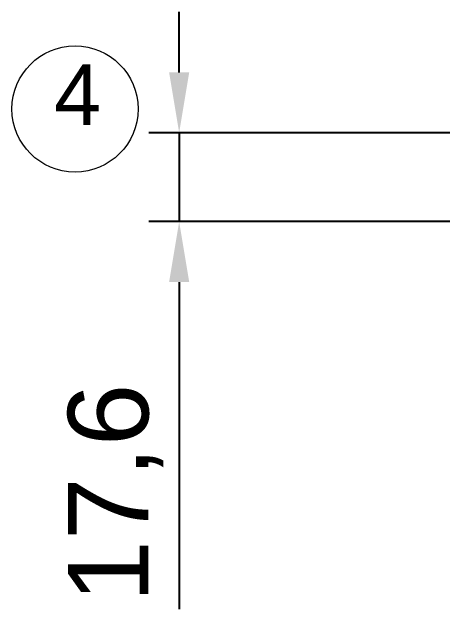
# Model space of a CAD drawing. Header units: millimetres. Extents: x 1526 to 31626, y -4643 to 9189.
# Drawn here: x 8368.4 to 8453.8, y 185.6 to 304.2 of the extents above; entities that cross this region are included whole.
import ezdxf

# ---------------------------------------------------------------- set-up
doc = ezdxf.new("R2010")
doc.units = ezdxf.units.MM
doc.layers.add('тонкая', color=7, linetype='Continuous', lineweight=20)
doc.layers.add('тонкий', color=7, linetype='Continuous', lineweight=20)
doc.styles.add('s1v4', font='arial.ttf', dxfattribs={"height": 4})
doc.styles.get("Standard").update_dxf_attribs({"font": 'arial.ttf'})
doc.dimstyles.new('s4v4', dxfattribs={"dimtxt": 16, "dimasz": 12, "dimexe": 6, "dimexo": 0, "dimgap": 3, "dimtad": 1, "dimtxsty": 'Standard', "dimcen": 2.5, "dimadec": 0, "dimazin": 0, "dimtfac": 1, "dimtmove": 0, "dimatfit": 3, "dimfxl": 1, "dimarcsym": 0})

# ---------------------------------------------------------------- blocks, each defined once
blk = doc.blocks.new('*D629')
at = {"layer": 'Defpoints', "color": 0, "transparency": 16777216}
for p in [(8401.57, 280.23), (8457.21, 280.23), (8495.5, 262.59)]:
    blk.add_point(p, dxfattribs=at)
at = {"layer": 'тонкая', "color": 0, "lineweight": -2, "transparency": 16777216}
for p, q in [((8401.57, 292.23), (8401.57, 304.23)), ((8457.21, 280.23), (8395.57, 280.23)), ((8401.57, 280.23), (8401.57, 262.59)), ((8495.5, 262.59), (8395.57, 262.59)), ((8401.57, 250.59), (8401.57, 185.64))]:
    blk.add_line(p, q, dxfattribs=at)
at = {"layer": 'тонкая', "color": 0, "transparency": 16777216}
for points in [[(8399.57, 292.23), (8403.57, 292.23), (8401.57, 280.23)], [(8399.57, 250.59), (8403.57, 250.59), (8401.57, 262.59)]]:
    blk.add_solid(points, dxfattribs=at)
at = {"layer": 'тонкая', "color": 0, "transparency": 16777216, "insert": (8388.95, 208.66), "char_height": 16, "attachment_point": 5, "rotation": 90}
blk.add_mtext('17,6', dxfattribs=at)

msp = doc.modelspace()

# ---------------------------------------------------------------- linework, layer by layer
at = {"layer": 'тонкая'}
msp.add_circle((8380.88288, 284.95545), 12.53226, dxfattribs=at)

# ---------------------------------------------------------------- texts
at = {"layer": 'тонкий', "style": 's1v4'}
msp.add_text('4', height=12, dxfattribs=at).set_placement((8376.71984, 281.80502))

# ---------------------------------------------------------------- dimensions: what is measured, and where the dimension line sits
at = {"layer": 'тонкая'}
dim = msp.add_linear_dim(base=(8401.56886, 280.22813), p1=(8495.50101, 262.586), p2=(8457.21446, 280.22813), angle=90, dimstyle='s4v4', override={"dimdec": 1}, dxfattribs=at)
dim.commit()
dim.dimension.update_dxf_attribs({"geometry": '*D629', "text_midpoint": (8401.56886, 208.66194), "dimtype": 160})

doc.saveas('drawing.dxf')
